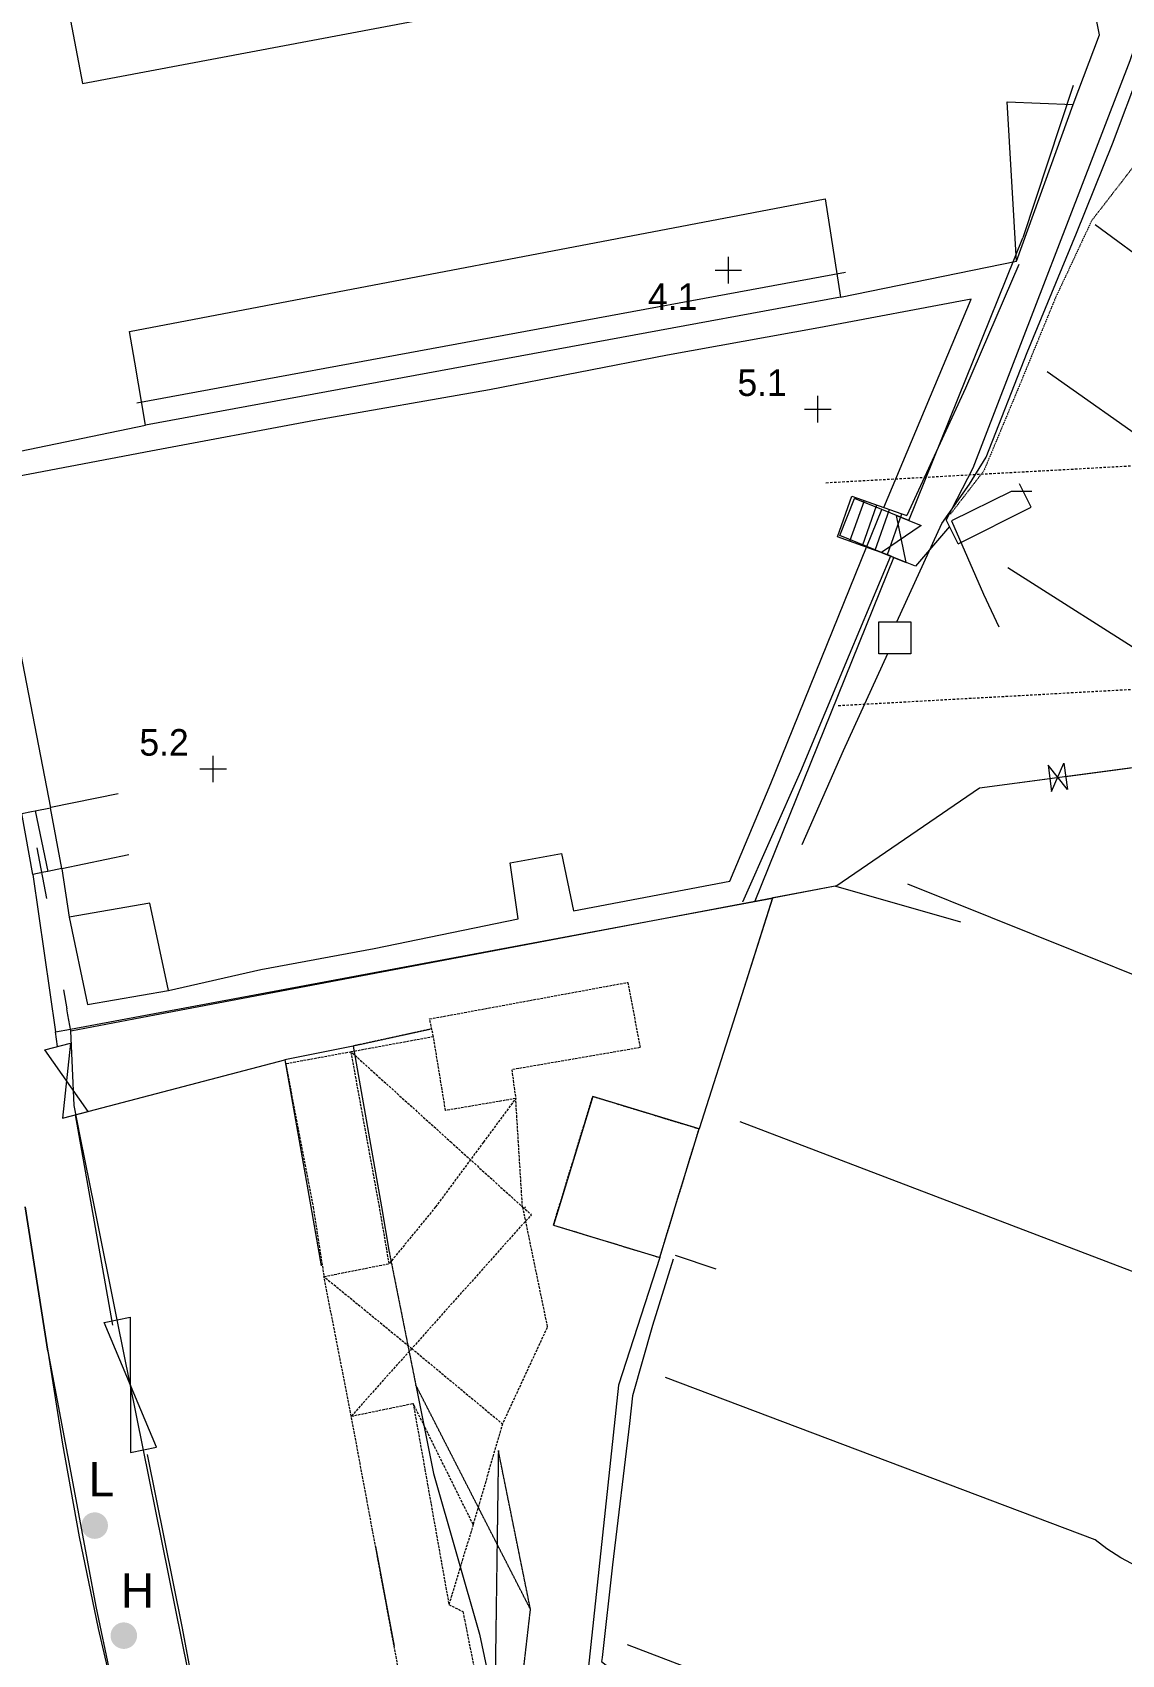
# Model space of a CAD drawing. Header units: millimetres. Extents: x 833924389 to 835767163, y 817400000 to 818811854.
# Drawn here: x 835381438 to 835422443, y 817983154 to 818044203 of the extents above; entities that cross this region are included whole.
import ezdxf
from ezdxf.enums import TextEntityAlignment as Align

# ---------------------------------------------------------------- set-up
doc = ezdxf.new("R2010")
doc.units = ezdxf.units.MM
doc.header["$LTSCALE"] = 10
doc.header["$MEASUREMENT"] = 0
for name, pattern in [('11NW24D$0$DGN Style 3', [13.354278, 9.53877, -3.815508]), ('11nw24d$1$DGN Style 3', [2.349844, 1.67846, -0.671384]), ('11nw24d$1$DGN Style 5', [1.174922, 0.503538, -0.671384]), ('11SW4B$0$DGN Style 3', [13.253954, 9.46711, -3.786844]), ('11SW4B$1$DGN Style 3', [2.349844, 1.67846, -0.671384]), ('DGN Style 2', [15.39188, 9.235128, -6.156752])]:
    doc.linetypes.add(name, pattern=pattern)
doc.layers.add('01_Base_Plan', color=5, linetype='Continuous', lineweight=5)
doc.styles.add('11nw24d$1$Style-ENGINEERING', font='ENGINEERING.shx')
doc.styles.add('11SW4B$0$Style-WORKING', font='WORKING.shx')

# ---------------------------------------------------------------- blocks, each defined once
blk = doc.blocks.new('11SW4B$0$BDYGA')
at = {"color": 0, "linetype": 'Continuous', "lineweight": -2, "flags": 128}
blk.add_lwpolyline([(0, -0.1), (1, 0.1), (1, -0.1), (0, 0.1)], close=True, dxfattribs=at)
blk = doc.blocks.new('11nw24d$0$SPOTHT')
at = {"layer": '01_Base_Plan', "linetype": 'Continuous', "lineweight": 13}
for p, q in [((-0.5, 0), (0.5, 0)), ((0, -0.5), (0, 0.5))]:
    blk.add_line(p, q, dxfattribs=at)
blk = doc.blocks.new('11SW4B$0$UTILP')
at = {"layer": '01_Base_Plan', "linetype": 'Continuous', "lineweight": 13}
h = blk.add_hatch(color=256, dxfattribs=at)
edge = h.paths.add_edge_path()
edge.add_arc((0, 0), 0.5, 0, 360)
blk = doc.blocks.new('11SW4B$0$UTIFH')
at = {"layer": '01_Base_Plan', "linetype": 'Continuous', "lineweight": 13}
h = blk.add_hatch(color=256, dxfattribs=at)
edge = h.paths.add_edge_path()
edge.add_arc((0, 0), 0.5, 0, 360)

msp = doc.modelspace()

# ---------------------------------------------------------------- linework, layer by layer
at = {"layer": '01_Base_Plan', "linetype": 'Continuous'}
for p, q in [((835418492, 818035600), (835420621, 818041496)), ((835428785, 818031555), (835421455, 818036963)), ((835411863, 818034234), (835385700, 818029420)), ((835426188, 818026817), (835419641, 818031426)), ((835412218, 818025054), (835412759, 818026588)), ((835413161, 818024721), (835413702, 818026254)), ((835413496, 818026328), (835414174, 818026088)), ((835413633, 818024555), (835414174, 818026088)), ((835414174, 818026088), (835414354, 818026024)), ((835416293, 818024962), (835415844, 818025858)), ((835413633, 818024555), (835413762, 818024509)), ((835429352, 818016938), (835418163, 818024052)), ((835384661, 818015550), (835382135, 818015030)), ((835381543, 818014908), (835382014, 818012625)), ((835382540, 818012733), (835382122, 818015027)), ((835385064, 818013249), (835382541, 818012729)), ((835382541, 818012729), (835382538, 818012728)), ((835382540, 818012733), (835382541, 818012729)), ((835382541, 818012729), (835382815, 818010909)), ((835381453, 818012509), (835382307, 818006590)), ((835431602, 818005248), (835414400, 818012145)), ((835409302, 818011636), (835409298, 818011625)), ((835393516, 818006055), (835394575, 818000000)), ((835383052, 818003471), (835390944, 818005540)), ((835383052, 818003471), (835383663, 818000000)), ((835405637, 818000000), (835406535, 818002938)), ((835425451, 817996581), (835408087, 818003207)), ((835383663, 818000000), (835384447, 817995546)), ((835391915, 818000000), (835392304, 817997778)), ((835394575, 818000000), (835394871, 817998304)), ((835405056, 817998096), (835405637, 818000000)), ((835407180, 817997662), (835405649, 817998178)), ((835421451, 817987468), (835405277, 817993581)), ((835394351, 817987220), (835395053, 817983473)), ((835420148, 817977325), (835403839, 817983518))]:
    msp.add_line(p, q, dxfattribs=at)
at = {"layer": '01_Base_Plan', "linetype": 'DGN Style 2'}
for p, q in [((835411314, 818027258), (835444708, 818029104)), ((835411778, 818018871), (835445294, 818020724))]:
    msp.add_line(p, q, dxfattribs=at)
at = {"layer": '01_Base_Plan', "linetype": '11nw24d$1$DGN Style 3'}
msp.add_line((835396426, 818006689), (835393516, 818006055), dxfattribs=at)
at = {"layer": '01_Base_Plan', "linetype": '11SW4B$1$DGN Style 3'}
for p, q in [((835399999, 818000000), (835399947, 817999943)), ((835394871, 817998304), (835395871, 817993298)), ((835400189, 817984854), (835398980, 817990828)), ((835399794, 817981432), (835400189, 817984854))]:
    msp.add_line(p, q, dxfattribs=at)
at = {"layer": '01_Base_Plan', "linetype": 'Continuous', "flags": 128}
for points in [[(835375781, 818052259), (835374086, 818052206), (835374422, 818050241), (835374890, 818047639), (835375827, 818042674), (835376500, 818038925), (835376779, 818037284), (835377767, 818032188), (835378102, 818030488), (835378602, 818027952), (835385700, 818029420), (835385295, 818031791), (835385096, 818032951), (835411283, 818037942), (835411863, 818034234), (835418492, 818035600), (835418136, 818041592), (835420621, 818041496), (835421609, 818044113), (835419342, 818055322)], [(835381369, 818052566), (835383327, 818042280), (835398327, 818045098), (835408456, 818046975), (835413394, 818048058), (835412075, 818054987)], [(835425900, 818052311), (835422751, 818043135), (835416841, 818027801), (835415844, 818025858)], [(835413979, 818022019), (835415672, 818025722), (835416717, 818027206), (835417347, 818028224), (835418889, 818032158), (835420744, 818036648), (835422106, 818040009), (835423167, 818042846), (835424460, 818046884), (835425784, 818051220), (835425882, 818051415), (835425970, 818051593)], [(835420625, 818042203), (835418730, 818036469)], [(835414434, 818025837), (835418730, 818036469)], [(835418576, 818035470), (835416571, 818030814), (835414354, 818026024)], [(835385363, 818030260), (835412055, 818035176)], [(835413496, 818026328), (835416775, 818034161), (835411045, 818033080), (835405354, 818032058), (835398641, 818030753), (835392058, 818029593), (835385896, 818028440), (835379803, 818027293), (835380838, 818021633), (835382122, 818015027)], [(835412836, 818024835), (835412690, 818024887), (835412690, 818024887), (835411747, 818025220), (835412288, 818026755), (835413496, 818026328)], [(835411832, 818025268), (835412394, 818026661)], [(835414434, 818025837), (835413414, 818026249), (835412394, 818026661)], [(835419065, 818026924), (835418286, 818026922), (835416039, 818025826), (835417244, 818023067), (835417819, 818021833)], [(835419041, 818026337), (835418602, 818027215)], [(835412690, 818024887), (835412690, 818024887), (835413231, 818026421)], [(835412852, 818024856), (835413414, 818026249)], [(835416293, 818024962), (835419041, 818026337)], [(835415967, 818025609), (835414683, 818024113), (835413871, 818024444)], [(835416293, 818024962), (835415844, 818025858)], [(835386555, 818008145), (835390036, 818008934), (835394310, 818009729), (835399720, 818010847), (835399423, 818012945), (835401358, 818013297), (835401813, 818011140), (835407695, 818012256), (835409242, 818015935), (835412836, 818024835)], [(835413871, 818024444), (835412852, 818024856), (835411832, 818025268)], [(835412836, 818024835), (835413161, 818024721), (835413633, 818024555)], [(835408183, 818011480), (835410365, 818016398), (835412203, 818020787), (835413757, 818024509)], [(835408650, 818011523), (835413871, 818024444)], [(835413303, 818022019), (835413979, 818022019), (835414503, 818022019), (835414503, 818020819), (835413628, 818020819), (835413303, 818020819), (835413303, 818022019)], [(835413628, 818020819), (835411960, 818017168), (835410404, 818013628)], [(835417091, 818015772), (835433758, 818017996)], [(835420339, 818016205), (835433758, 818017996), (835446638, 818007227), (835450664, 818003861)], [(835411679, 818012074), (835411684, 818012078), (835417091, 818015772), (835419745, 818016126)], [(835411679, 818012074), (835411684, 818012078), (835417091, 818015772)], [(835382540, 818012733), (835382014, 818012625), (835381873, 818012596), (835381453, 818012509), (835381034, 818014803), (835381402, 818014879), (835381543, 818014908), (835382122, 818015027)], [(835381598, 818013521), (835381965, 818011611)], [(835409299, 818011636), (835409302, 818011636), (835411659, 818012085), (835411684, 818012078), (835416376, 818010729)], [(835409328, 818011641), (835411659, 818012085), (835411684, 818012078), (835416376, 818010729)], [(835382387, 818006034), (835382307, 818006590), (835382870, 818006695), (835409298, 818011625)], [(835382815, 818010909), (835383512, 818007622), (835386555, 818008145), (835385858, 818011432), (835382815, 818010909)], [(835386052, 818007227), (835409299, 818011636), (835409302, 818011636)], [(835409298, 818011625), (835407908, 818007227), (835406535, 818002938)], [(835409302, 818011636), (835407908, 818007227)], [(835409298, 818011625), (835409305, 818011627), (835409328, 818011641)], [(835409299, 818011636), (835409302, 818011636), (835409328, 818011641)], [(835382613, 818008166), (835382733, 818007457)], [(835382774, 818007227), (835382733, 818007457)], [(835382882, 818006632), (835382774, 818007227)], [(835382883, 818006626), (835386052, 818007227)], [(835407908, 818007227), (835406535, 818002938)], [(835383009, 818003817), (835382882, 818006631)], [(835393516, 818006055), (835390944, 818005540), (835391915, 818000000)], [(835406535, 818002938), (835402534, 818004160), (835401263, 818000000)], [(835383253, 818002607), (835383009, 818003817)], [(835383778, 818000000), (835383253, 818002607)], [(835382012, 817994570), (835381158, 818000000)], [(835381159, 818000000), (835382012, 817994570), (835382845, 817990198), (835383824, 817984957), (835385449, 817977286), (835386734, 817972428), (835388950, 817966631), (835391345, 817961058), (835395184, 817954293), (835400699, 817946659), (835406348, 817939114), (835409848, 817934435), (835412616, 817930907), (835415741, 817926741), (835417319, 817924711), (835418331, 817923410), (835420258, 817920744), (835422411, 817917870), (835425836, 817913286), (835429177, 817908893), (835432563, 817904291), (835435041, 817901024), (835436971, 817898346)], [(835384633, 817995749), (835383778, 818000000)], [(835401263, 818000000), (835401055, 817999318), (835405056, 817998096)], [(835405564, 817998037), (835404782, 817995536), (835404033, 817992892), (835403911, 817991854), (835403279, 817986529), (835402885, 817983044), (835402867, 817982887), (835403154, 817982662), (835403054, 817981010), (835402250, 817977663), (835401978, 817976533)], [(835405056, 817998096), (835403503, 817993295), (835402159, 817980707)], [(835389000, 817975758), (835387295, 817982526), (835384633, 817995750)], [(835382012, 817994570), (835382570, 817991070), (835383199, 817987590), (835383910, 817984131), (835384711, 817980680), (835385578, 817977250), (835386531, 817973840), (835387551, 817970449), (835388809, 817967369), (835390160, 817964320), (835391578, 817961301), (835393090, 817958330), (835394672, 817955400), (835398078, 817950289), (835419969, 817921000), (835435919, 817899789)], [(835395871, 817993298), (835396536, 817989973), (835398270, 817983925), (835398845, 817981196)], [(835385752, 817990686), (835387058, 817984207), (835387924, 817979607), (835389001, 817975063)], [(835428006, 817984991), (835427782, 817985141), (835427558, 817985291), (835427334, 817985442), (835427109, 817985592), (835426885, 817985742), (835426646, 817985851), (835426382, 817985896), (835426104, 817985904), (835425822, 817985903), (835425548, 817985920), (835425280, 817985955), (835425013, 817985991), (835424745, 817986026), (835424478, 817986062), (835424210, 817986097), (835423614, 817986239), (835423003, 817986486), (835422415, 817986799), (835421885, 817987139), (835421451, 817987468)]]:
    msp.add_lwpolyline(points, dxfattribs=at)
at = {"layer": '01_Base_Plan', "linetype": '11nw24d$1$DGN Style 5', "flags": 128}
msp.add_lwpolyline([(835427634, 818045799), (835427134, 818045762), (835426139, 818044145), (835425412, 818042065), (835423012, 818039311), (835421318, 818037123), (835419945, 818034195), (835418558, 818030819), (835417258, 818027706), (835415999, 818026075)], dxfattribs=at)
at = {"layer": '01_Base_Plan', "linetype": '11SW4B$0$DGN Style 3'}
for points in [[(835396391, 818007076), (835403855, 818008453), (835404316, 818005996), (835399483, 818005164), (835399632, 818004080), (835396992, 818003629), (835396535, 818006405), (835396391, 818007076)], [(835394504, 818000000), (835393437, 818005835), (835390973, 818005382), (835392005, 818000000)], [(835401055, 817999318), (835402534, 818004160)], [(835402534, 818004160), (835406535, 818002938)], [(835405056, 817998096), (835406535, 818002938)], [(835392005, 818000000), (835392414, 817997381), (835394869, 817997867), (835394504, 818000000)], [(835401055, 817999318), (835405056, 817998096)], [(835393442, 817992126), (835395771, 817992605), (835397118, 817985037), (835397646, 817984771), (835397706, 817984469), (835398782, 817979034), (835395970, 817978566), (835393442, 817992126)]]:
    msp.add_lwpolyline(points, dxfattribs=at)
at = {"layer": '01_Base_Plan', "linetype": '11NW24D$0$DGN Style 3', "flags": 128}
for points in [[(835396535, 818006405), (835393437, 818005835), (835397185, 818002450)], [(835399736, 818002422), (835399632, 818004080), (835398417, 818002436)], [(835398417, 818002436), (835397930, 818001778), (835396615, 818000000)], [(835397185, 818002450), (835397930, 818001778), (835399888, 818000000)], [(835399888, 818000000), (835399736, 818002422)]]:
    msp.add_lwpolyline(points, dxfattribs=at)
at = {"layer": '01_Base_Plan', "flags": 128}
msp.add_lwpolyline([(835381158, 818000000), (835382012, 817994570), (835382845, 817990198), (835383824, 817984957), (835385449, 817977286), (835386734, 817972428), (835388950, 817966631), (835391345, 817961058), (835395184, 817954293), (835400699, 817946659), (835406348, 817939114), (835409848, 817934435), (835412616, 817930907), (835415741, 817926741), (835417319, 817924711), (835418331, 817923410), (835420258, 817920744), (835422411, 817917870), (835425836, 817913286), (835429177, 817908893), (835432563, 817904291), (835435041, 817901024), (835436971, 817898346)], dxfattribs=at)
at = {"layer": '01_Base_Plan', "linetype": '11SW4B$0$DGN Style 3', "flags": 128}
for points in [[(835396615, 818000000), (835394869, 817997867)], [(835399888, 818000000), (835400219, 817999708), (835399999, 817999462), (835395718, 817994674)], [(835399888, 818000000), (835399999, 817999462), (835400824, 817995478), (835399133, 817991838)], [(835393442, 817992126), (835392414, 817997381), (835395718, 817994674)], [(835395718, 817994674), (835393442, 817992126)], [(835395718, 817994674), (835399133, 817991838)], [(835398031, 817988047), (835395771, 817992605)], [(835399133, 817991838), (835398031, 817988047)], [(835398031, 817988047), (835397118, 817985037)]]:
    msp.add_lwpolyline(points, dxfattribs=at)
at = {"layer": '01_Base_Plan', "linetype": '11SW4B$1$DGN Style 3', "flags": 128}
for points in [[(835400189, 817984854), (835398931, 817987315), (835395871, 817993298)], [(835398980, 817990828), (835398931, 817987315), (835398845, 817981196)]]:
    msp.add_lwpolyline(points, dxfattribs=at)
at = {"layer": '01_Base_Plan', "linetype": 'Continuous'}
for points in [[(835414334, 818024257), (835413971, 818026023), (835414896, 818025649), (835413407, 818024631)], [(835419811, 818015630), (835420272, 818016701), (835420405, 818015710), (835419679, 818016622)], [(835383536, 818003597), (835381903, 818005908), (835382871, 818006160), (835382568, 818003345)]]:
    msp.add_3dface(points, dxfattribs=at)

# ---------------------------------------------------------------- block references
at = {"layer": '01_Base_Plan', "linetype": 'Continuous', "xscale": 1000, "yscale": 1000, "zscale": 1000}
for name, p in [('11nw24d$0$SPOTHT', (835407639, 818035256, 4100)), ('11nw24d$0$SPOTHT', (835411007, 818030021, 5100)), ('11nw24d$0$SPOTHT', (835388240, 818016484, 5200)), ('11SW4B$0$UTILP', (835383783, 817988008)), ('11SW4B$0$UTIFH', (835384878, 817983866))]:
    msp.add_blockref(name, p, dxfattribs=at)
at = {"layer": '01_Base_Plan', "linetype": 'Continuous', "xscale": 4985.10598517714, "yscale": 4985.10598517714, "zscale": 4985.10598517714, "rotation": 101.3810338062751}
msp.add_blockref('11SW4B$0$BDYGA', (835385617, 817990862), dxfattribs=at)

# ---------------------------------------------------------------- texts
at = {"layer": '01_Base_Plan', "linetype": 'Continuous', "style": '11nw24d$1$Style-ENGINEERING'}
msp.add_text('4.1', height=1000, dxfattribs=at).set_placement((835406472, 818034756, 4100), align=Align.TOP_RIGHT)
for s, p in [('5.1', (835409840, 818030521, 5100)), ('5.2', (835387323, 818016984, 5200))]:
    msp.add_text(s, height=1000, dxfattribs=at).set_placement(p, align=Align.RIGHT)
at = {"layer": '01_Base_Plan', "linetype": 'Continuous', "style": '11SW4B$0$Style-WORKING'}
for s, p in [('L', (835383554, 817989105)), ('H', (835384767, 817984913))]:
    msp.add_text(s, height=1300, dxfattribs=at).set_placement(p)

doc.saveas('drawing.dxf')
